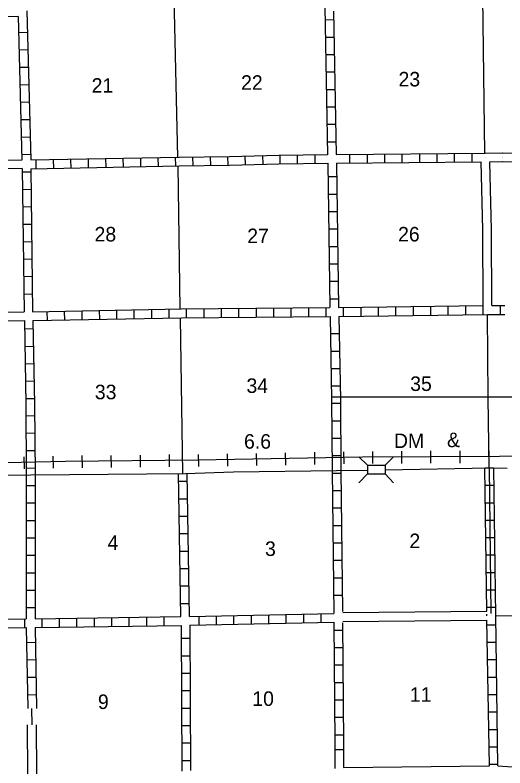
# Model space of a CAD drawing. Extents: x 1817418 to 2236108, y 15985408 to 16412015.
# Drawn here: x 1950238 to 1967094, y 16110217 to 16136116 of the extents above; entities that cross this region are included whole.
import ezdxf

# ---------------------------------------------------------------- set-up
doc = ezdxf.new("R2010")
doc.units = 0
for name, color, linetype in [('L1', 7, 'Continuous'), ('L10', 7, 'Continuous'), ('L11', 7, 'Continuous'), ('L13', 7, 'Continuous'), ('L14', 7, 'Continuous'), ('L15', 7, 'Continuous'), ('L18', 7, 'Continuous'), ('L28', 7, 'Continuous'), ('L5', 7, 'Continuous'), ('L8', 7, 'Continuous'), ('L9', 7, 'Continuous')]:
    doc.layers.add(name, color=color, linetype=linetype)

msp = doc.modelspace()

# ---------------------------------------------------------------- linework, layer by layer
at = {"layer": 'L1'}
msp.add_line((1961141, 16122979), (1973142, 16122979), dxfattribs=at)
at = {"layer": 'L10'}
msp.add_line((1961542, 16110233), (1966558, 16110286), dxfattribs=at)
at = {"layer": 'L11'}
for p, q in [((1950344, 16136063), (1945269, 16135995)), ((1961516, 16115561), (1966472, 16115607)), ((1961516, 16115260), (1966476, 16115306)), ((1966849, 16110286), (1967340, 16110260))]:
    msp.add_line(p, q, dxfattribs=at)
for points in [[(1966342, 16126121), (1966331, 16128729), (1966273, 16131068)], [(1966643, 16126121), (1966632, 16128729), (1966574, 16131068)], [(1950682, 16110017), (1950672, 16111699)], [(1950983, 16110017), (1950973, 16111701)]]:
    msp.add_lwpolyline(points, dxfattribs=at)
at = {"layer": 'L13'}
for p, q in [((1955840, 16131227), (1955597, 16141496)), ((1966405, 16131369), (1966326, 16137008)), ((1955925, 16126005), (1955851, 16130926)), ((1966514, 16122968), (1966493, 16125819)), ((1956012, 16120347), (1955930, 16125704)), ((1966556, 16120543), (1966514, 16122966)), ((1971759, 16115492), (1966775, 16115434))]:
    msp.add_line(p, q, dxfattribs=at)
msp.add_lwpolyline([(1950823, 16111700), (1950820, 16112264)], dxfattribs=at)
at = {"layer": 'L15'}
for p, q in [((1963549, 16120693), (1963549, 16121110)), ((1964547, 16120704), (1964547, 16121121)), ((1965550, 16120704), (1965550, 16121121)), ((1966548, 16120709), (1966548, 16121126)), ((1950560, 16120508), (1950550, 16120925)), ((1951558, 16120529), (1951548, 16120941)), ((1952556, 16120545), (1952551, 16120962)), ((1953559, 16120551), (1953549, 16120968)), ((1954557, 16120561), (1954552, 16120978)), ((1955555, 16120577), (1955550, 16120994)), ((1956558, 16120587), (1956548, 16121005)), ((1957556, 16120603), (1957551, 16121020)), ((1958559, 16120619), (1958549, 16121036)), ((1959557, 16120635), (1959547, 16121052)), ((1960555, 16120661), (1960550, 16121079)), ((1961558, 16120677), (1961548, 16121094)), ((1962551, 16120688), (1962551, 16121100))]:
    msp.add_line(p, q, dxfattribs=at)
msp.add_lwpolyline([(1949932, 16120725), (1951975, 16120767), (1956532, 16120820), (1962192, 16120920), (1966901, 16120941), (1972582, 16121042), (1974214, 16121036), (1976996, 16121137), (1979557, 16121142), (1980022, 16121279), (1981263, 16121538), (1982340, 16121812), (1989082, 16123650), (1992899, 16124743), (1996342, 16125767), (2001331, 16127246)], dxfattribs=at)
at = {"layer": 'L18'}
for p, q in [((1962366, 16120630), (1962065, 16120925)), ((1962968, 16120630), (1963264, 16120925)), ((1962366, 16120630), (1962366, 16120329)), ((1962366, 16120630), (1962968, 16120630)), ((1962968, 16120630), (1962968, 16120329)), ((1962366, 16120329), (1962065, 16120028)), ((1962366, 16120329), (1962968, 16120329)), ((1962968, 16120329), (1963264, 16120028))]:
    msp.add_line(p, q, dxfattribs=at)
at = {"layer": 'L5'}
for p, q in [((1950777, 16120302), (1956099, 16120350)), ((1961299, 16120445), (1962366, 16120461)), ((1962968, 16120477), (1966558, 16120545)), ((1966558, 16120545), (1967176, 16120535))]:
    msp.add_line(p, q, dxfattribs=at)
for points in [[(1956099, 16120350), (1957757, 16120408), (1961299, 16120445)], [(1949985, 16120292), (1950777, 16120302)]]:
    msp.add_lwpolyline(points, dxfattribs=at)
at = {"layer": 'L8'}
for p, q in [((1960893, 16136401), (1960993, 16131311)), ((1950639, 16136259), (1950777, 16131137)), ((1961192, 16136251), (1961289, 16131317)), ((1950344, 16136063), (1950476, 16131126)), ((1960898, 16135952), (1961199, 16135963)), ((1950360, 16135519), (1950655, 16135525)), ((1960909, 16135350), (1961210, 16135361)), ((1950375, 16134918), (1950676, 16134928)), ((1960925, 16134754), (1961226, 16134759)), ((1950391, 16134321), (1950692, 16134326)), ((1960930, 16134162), (1961231, 16134162)), ((1950407, 16133719), (1950708, 16133730)), ((1960951, 16133561), (1961247, 16133561)), ((1950423, 16133117), (1950724, 16133128)), ((1960956, 16132959), (1961257, 16132959)), ((1950439, 16132520), (1950740, 16132526)), ((1960967, 16132362), (1961268, 16132362)), ((1950460, 16131918), (1950756, 16131929)), ((1960983, 16131760), (1961284, 16131760)), ((1950476, 16131317), (1950777, 16131327)), ((1950777, 16131137), (1955882, 16131227)), ((1955148, 16131211), (1955159, 16130910)), ((1955750, 16131227), (1955756, 16130926)), ((1956347, 16131237), (1956358, 16130936)), ((1956949, 16131243), (1956959, 16130942)), ((1957551, 16131253), (1957556, 16130952)), ((1958147, 16131269), (1958158, 16130968)), ((1958749, 16131285), (1958760, 16130984)), ((1959351, 16131301), (1959351, 16131000)), ((1959948, 16131311), (1959948, 16131010)), ((1960550, 16131311), (1960550, 16131010)), ((1961289, 16131317), (1966416, 16131369)), ((1961748, 16131327), (1961748, 16131026)), ((1962350, 16131327), (1962350, 16131026)), ((1962947, 16131338), (1962947, 16131037)), ((1963549, 16131343), (1963549, 16131042)), ((1964151, 16131343), (1964151, 16131042)), ((1964747, 16131353), (1964747, 16131053)), ((1965349, 16131359), (1965349, 16131063)), ((1965951, 16131359), (1965951, 16131063)), ((1966416, 16131369), (1967018, 16131380)), ((1966416, 16131221), (1966416, 16131221)), ((1967007, 16131227), (1967007, 16131227)), ((1967018, 16131227), (1967018, 16131227)), ((1950634, 16130979), (1950634, 16130979)), ((1950951, 16131137), (1950956, 16130836)), ((1951548, 16131142), (1951558, 16130841)), ((1952149, 16131153), (1952160, 16130852)), ((1952751, 16131169), (1952757, 16130868)), ((1953348, 16131179), (1953359, 16130878)), ((1953950, 16131195), (1953955, 16130894)), ((1954552, 16131200), (1954557, 16130905)), ((1955882, 16131079), (1955882, 16131079)), ((1960998, 16131021), (1961072, 16126052)), ((1961141, 16131169), (1961141, 16131169)), ((1961299, 16131021), (1966273, 16131068)), ((1961299, 16131021), (1961368, 16126052)), ((1966574, 16131068), (1967018, 16131079)), ((1950481, 16130836), (1950550, 16125904)), ((1950481, 16130720), (1950782, 16130725)), ((1950782, 16130826), (1955882, 16130926)), ((1950782, 16130826), (1950840, 16125904)), ((1960998, 16130561), (1961299, 16130561)), ((1950492, 16130118), (1950793, 16130129)), ((1961009, 16129960), (1961305, 16129960)), ((1950497, 16129521), (1950798, 16129527)), ((1961014, 16129363), (1961315, 16129363)), ((1950507, 16128919), (1950808, 16128925)), ((1961030, 16128761), (1961331, 16128761)), ((1950518, 16128317), (1950814, 16128328)), ((1961041, 16128159), (1961342, 16128159)), ((1950523, 16127721), (1950824, 16127726)), ((1961051, 16127562), (1961347, 16127562)), ((1950534, 16127119), (1950835, 16127129)), ((1961057, 16126960), (1961358, 16126960)), ((1950539, 16126517), (1950840, 16126528)), ((1961067, 16126359), (1961368, 16126359)), ((1955967, 16126005), (1961072, 16126052)), ((1958533, 16126026), (1958533, 16125725)), ((1959135, 16126036), (1959135, 16125736)), ((1959731, 16126036), (1959731, 16125736)), ((1960333, 16126042), (1960333, 16125746)), ((1960930, 16126052), (1960930, 16125751)), ((1961368, 16126052), (1966342, 16126121)), ((1961532, 16126052), (1961532, 16125751)), ((1962134, 16126063), (1962134, 16125762)), ((1962730, 16126068), (1962730, 16125767)), ((1963332, 16126079), (1963332, 16125778)), ((1963934, 16126084), (1963934, 16125783)), ((1964531, 16126095), (1964531, 16125794)), ((1965133, 16126100), (1965133, 16125804)), ((1965735, 16126110), (1965735, 16125809)), ((1966335, 16126110), (1966335, 16125809)), ((1966643, 16126121), (1967091, 16126121)), ((1966933, 16126121), (1966933, 16125820)), ((1950840, 16125904), (1955967, 16126005)), ((1951331, 16125910), (1951342, 16125609)), ((1951933, 16125926), (1951944, 16125625)), ((1952535, 16125936), (1952540, 16125635)), ((1953132, 16125952), (1953142, 16125651)), ((1953733, 16125963), (1953733, 16125662)), ((1954330, 16125968), (1954330, 16125667)), ((1954932, 16125984), (1954932, 16125688)), ((1955534, 16125994), (1955534, 16125693)), ((1955967, 16125852), (1955967, 16125852)), ((1956130, 16126005), (1956130, 16125704)), ((1956732, 16126010), (1956732, 16125709)), ((1957334, 16126021), (1957334, 16125720)), ((1957931, 16126021), (1957931, 16125720)), ((1961226, 16125904), (1961226, 16125904)), ((1961384, 16125751), (1966493, 16125811)), ((1966490, 16125968), (1966490, 16125968)), ((1966493, 16125820), (1967091, 16125820)), ((1967091, 16125968), (1967091, 16125968)), ((1950560, 16125604), (1950608, 16122736)), ((1950698, 16125751), (1950698, 16125751)), ((1950851, 16125604), (1955967, 16125704)), ((1950851, 16125604), (1950909, 16122736)), ((1955967, 16125704), (1961083, 16125751)), ((1961083, 16125751), (1961131, 16122895)), ((1961384, 16125751), (1961431, 16122895)), ((1950560, 16125318), (1950856, 16125329)), ((1961088, 16125160), (1961389, 16125160)), ((1950566, 16124716), (1950866, 16124727)), ((1961099, 16124558), (1961400, 16124558)), ((1950581, 16124120), (1950882, 16124125)), ((1961115, 16123961), (1961416, 16123961)), ((1950592, 16123518), (1950893, 16123528)), ((1961125, 16123360), (1961426, 16123360)), ((1950608, 16122921), (1950909, 16122927)), ((1950608, 16122742), (1950624, 16120302)), ((1950756, 16122742), (1950756, 16122742)), ((1950756, 16122736), (1950756, 16122736)), ((1950909, 16122742), (1950925, 16120302)), ((1961131, 16122895), (1961152, 16120445)), ((1961131, 16122763), (1961431, 16122763)), ((1961284, 16122895), (1961284, 16122895)), ((1961431, 16122895), (1961447, 16120445)), ((1950608, 16122335), (1950909, 16122346)), ((1961141, 16122161), (1961442, 16122161)), ((1950618, 16121733), (1950914, 16121744)), ((1961141, 16121559), (1961442, 16121559)), ((1950618, 16121137), (1950914, 16121142)), ((1961152, 16120962), (1961447, 16120962)), ((1950624, 16120535), (1950925, 16120545)), ((1955938, 16115426), (1955862, 16120347)), ((1956238, 16115432), (1956162, 16120351)), ((1961152, 16120445), (1961210, 16115534)), ((1961152, 16120360), (1961447, 16120360)), ((1961299, 16120445), (1961299, 16120445)), ((1961447, 16120445), (1961505, 16115603)), ((1966472, 16115607), (1966405, 16120545)), ((1966405, 16120545), (1966706, 16120545)), ((1966558, 16120545), (1966558, 16120545)), ((1966622, 16115534), (1966558, 16120545)), ((1966780, 16115450), (1966706, 16120545)), ((1950624, 16120302), (1950624, 16115344)), ((1950777, 16120302), (1950777, 16120302)), ((1950925, 16120302), (1950925, 16115344)), ((1955866, 16120079), (1956166, 16120079)), ((1950624, 16119938), (1950925, 16119938)), ((1966416, 16119943), (1966717, 16119943)), ((1961157, 16119759), (1961458, 16119759)), ((1950624, 16119336), (1950925, 16119336)), ((1955876, 16119479), (1956176, 16119479)), ((1966426, 16119341), (1966722, 16119341)), ((1961167, 16119162), (1961463, 16119162)), ((1955885, 16118879), (1956185, 16118879)), ((1950624, 16118734), (1950925, 16118734)), ((1961173, 16118560), (1961474, 16118560)), ((1966431, 16118745), (1966732, 16118745)), ((1955894, 16118279), (1956194, 16118279)), ((1950624, 16118138), (1950925, 16118138)), ((1966442, 16118143), (1966743, 16118143)), ((1961173, 16117958), (1961474, 16117958)), ((1950624, 16117536), (1950925, 16117536)), ((1955903, 16117679), (1956203, 16117679)), ((1966447, 16117546), (1966748, 16117546)), ((1961183, 16117361), (1961484, 16117361)), ((1955913, 16117079), (1956213, 16117079)), ((1950624, 16116934), (1950925, 16116934)), ((1961189, 16116759), (1961490, 16116759)), ((1966458, 16116944), (1966759, 16116944)), ((1955922, 16116479), (1956222, 16116479)), ((1950624, 16116337), (1950925, 16116337)), ((1966463, 16116342), (1966764, 16116342)), ((1961199, 16116163), (1961500, 16116163)), ((1950624, 16115735), (1950925, 16115735)), ((1955931, 16115879), (1956231, 16115879)), ((1966474, 16115746), (1966775, 16115746)), ((1950925, 16115344), (1955938, 16115426)), ((1955360, 16115418), (1955360, 16115117)), ((1956238, 16115432), (1961210, 16115534)), ((1956558, 16115434), (1956558, 16115133)), ((1957160, 16115450), (1957160, 16115154)), ((1957757, 16115461), (1957757, 16115160)), ((1958359, 16115476), (1958359, 16115175)), ((1958955, 16115487), (1958955, 16115186)), ((1959557, 16115503), (1959557, 16115202)), ((1960159, 16115508), (1960159, 16115212)), ((1960756, 16115529), (1960756, 16115228)), ((1966622, 16115445), (1966622, 16115445)), ((1966849, 16110286), (1966775, 16115445)), ((1948142, 16115334), (1950624, 16115344)), ((1950560, 16115344), (1950560, 16115043)), ((1950777, 16115191), (1950777, 16115191)), ((1951157, 16115350), (1951157, 16115054)), ((1951759, 16115360), (1951759, 16115059)), ((1952355, 16115371), (1952355, 16115070)), ((1952957, 16115376), (1952957, 16115075)), ((1953559, 16115387), (1953559, 16115086)), ((1954156, 16115392), (1954156, 16115096)), ((1954758, 16115402), (1954758, 16115102)), ((1956247, 16115128), (1961210, 16115234)), ((1961210, 16115234), (1961241, 16111094)), ((1961358, 16115387), (1961358, 16115387)), ((1961505, 16115212), (1961542, 16111094)), ((1966558, 16110286), (1966476, 16115306)), ((1948142, 16115033), (1950624, 16115043)), ((1950624, 16115043), (1950674, 16112264)), ((1950925, 16115054), (1955951, 16115117)), ((1950925, 16115054), (1950976, 16112264)), ((1955951, 16115117), (1955972, 16110112)), ((1956247, 16115128), (1956273, 16110128)), ((1961210, 16114959), (1961505, 16114959)), ((1966484, 16115144), (1966780, 16115144)), ((1955951, 16114679), (1956247, 16114679)), ((1950634, 16114537), (1950935, 16114542)), ((1966490, 16114542), (1966791, 16114542)), ((1961215, 16114362), (1961516, 16114362)), ((1950639, 16113935), (1950940, 16113945)), ((1955956, 16114077), (1956257, 16114077)), ((1966500, 16113945), (1966801, 16113945)), ((1961226, 16113760), (1961526, 16113760)), ((1950655, 16113338), (1950951, 16113343)), ((1955956, 16113475), (1956257, 16113475)), ((1966505, 16113343), (1966806, 16113343)), ((1961226, 16113158), (1961526, 16113158)), ((1955967, 16112879), (1956268, 16112879)), ((1950666, 16112736), (1950967, 16112741)), ((1961231, 16112562), (1961532, 16112562)), ((1966516, 16112741), (1966817, 16112741)), ((1955967, 16112277), (1956268, 16112277)), ((1966521, 16112145), (1966822, 16112145)), ((1961231, 16111960), (1961532, 16111960)), ((1955972, 16111675), (1956273, 16111675)), ((1966532, 16111543), (1966833, 16111543)), ((1961241, 16111358), (1961542, 16111358)), ((1955972, 16111078), (1956273, 16111078)), ((1961241, 16111094), (1961241, 16110196)), ((1961542, 16111094), (1961542, 16110233)), ((1961247, 16110851), (1961548, 16110851)), ((1966542, 16110946), (1966838, 16110946)), ((1955983, 16110476), (1956284, 16110476)), ((1966558, 16110344), (1966859, 16110344))]:
    msp.add_line(p, q, dxfattribs=at)
for points in [[(1955882, 16131227), (1957614, 16131253), (1959309, 16131301), (1960983, 16131317)], [(1967007, 16131380), (1968480, 16131369), (1971490, 16131459)], [(1955882, 16130926), (1957614, 16130952), (1959309, 16131000), (1960998, 16131021)], [(1967007, 16131079), (1968480, 16131068), (1971500, 16131158)], [(1945402, 16125783), (1948000, 16125878), (1950550, 16125904)], [(1945560, 16125487), (1948000, 16125577), (1950560, 16125604)], [(1966474, 16115445), (1966474, 16115508)], [(1966775, 16115445), (1966775, 16115461)]]:
    msp.add_lwpolyline(points, dxfattribs=at)
at = {"layer": 'L9'}
for p, q in [((1950476, 16131126), (1946194, 16131056)), ((1950481, 16130836), (1946193, 16130765))]:
    msp.add_line(p, q, dxfattribs=at)

# ---------------------------------------------------------------- texts
at = {"layer": 'L14'}
for s, p in [('23', (1963433, 16133661)), ('21', (1952873, 16133444)), ('22', (1958015, 16133545)), ('28', (1952973, 16128328)), ('27', (1958227, 16128270)), ('26', (1963417, 16128328)), ('34', (1958200, 16123117)), ('35', (1963834, 16123185)), ('33', (1952984, 16122900)), ('2', (1963807, 16117778)), ('4', (1953422, 16117720)), ('3', (1958839, 16117509)), ('10', (1958401, 16112351)), ('11', (1963823, 16112493)), ('9', (1953089, 16112245))]:
    msp.add_text(s, height=500, rotation=360, dxfattribs=at).set_placement(p)
at = {"layer": 'L15'}
for s, p in [('DM', (1963274, 16121221)), ('&', (1965101, 16121253))]:
    msp.add_text(s, height=500, rotation=360, dxfattribs=at).set_placement(p)
at = {"layer": 'L28'}
msp.add_text('6.6', height=500, rotation=360, dxfattribs=at).set_placement((1958116, 16121200))

doc.saveas('drawing.dxf')
